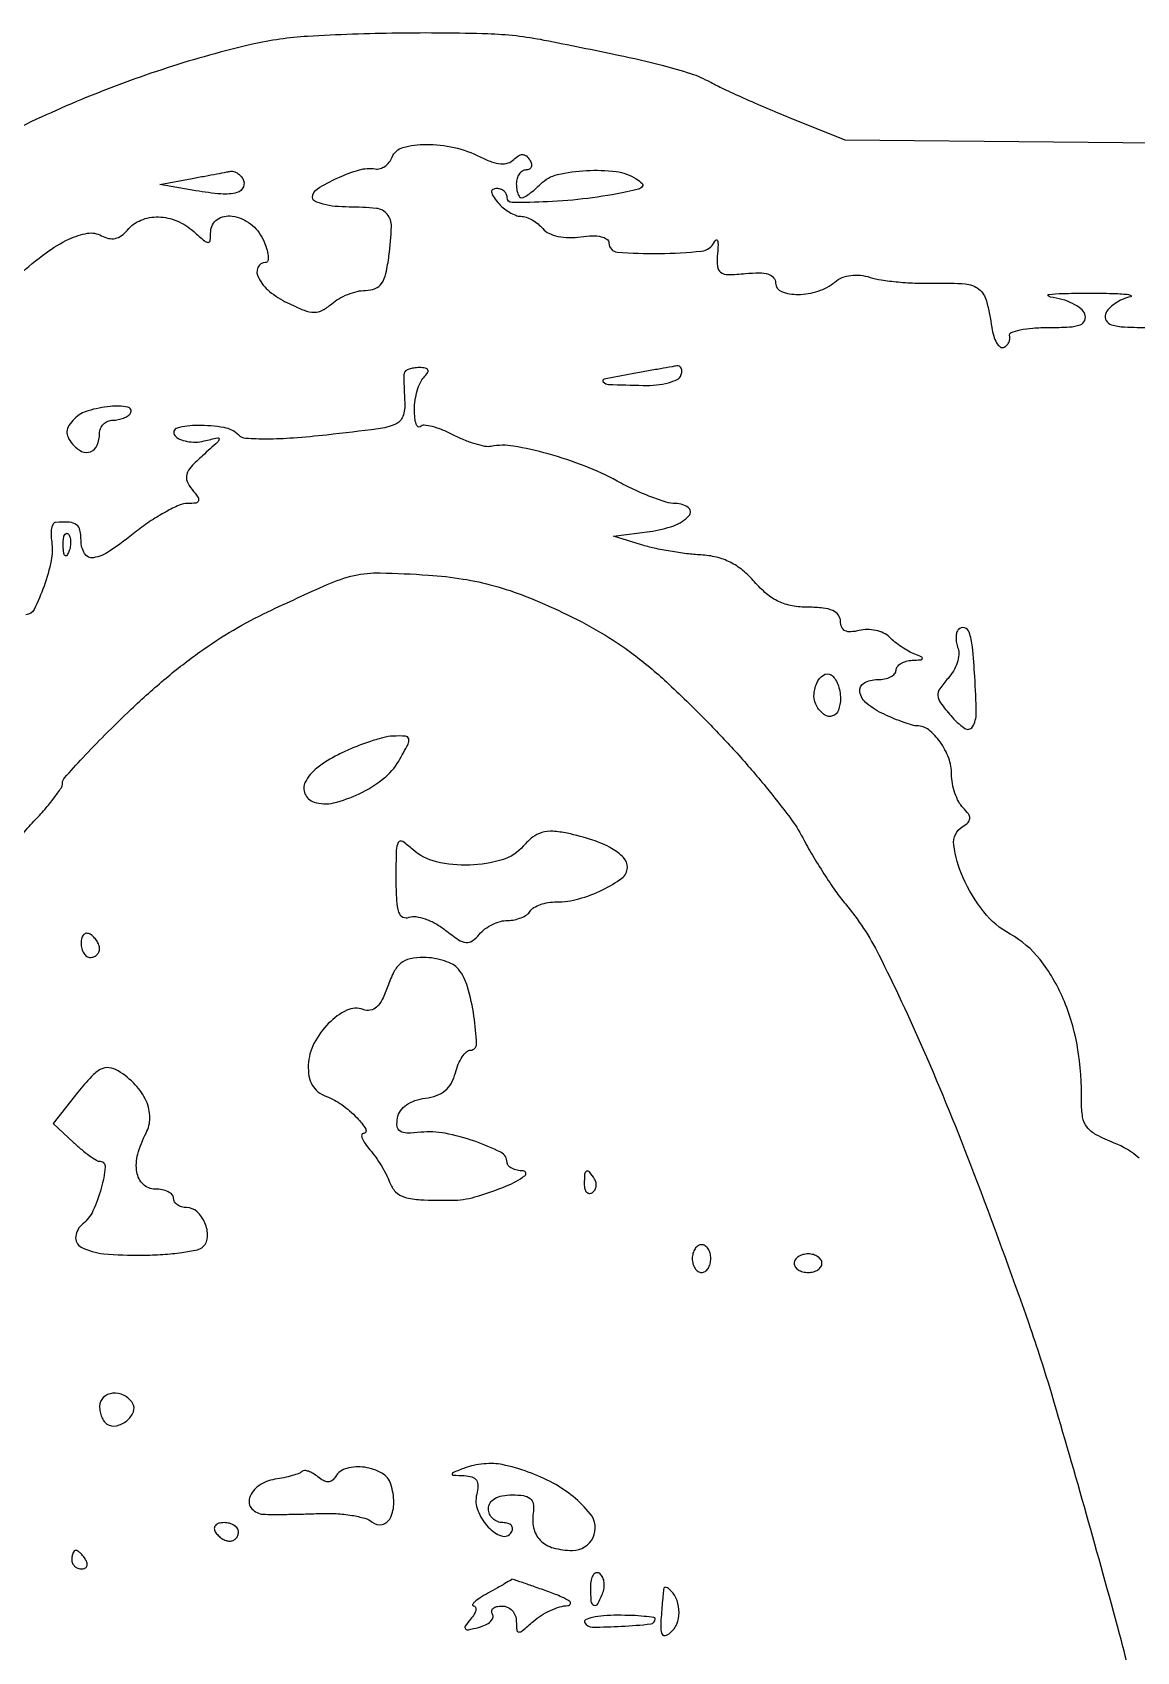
# Model space of a CAD drawing. Extents: x 0 to 5034, y 0 to 2560.
# Drawn here: x 1784.7 to 1904, y 1716.1 to 1890.9 of the extents above; entities that cross this region are included whole.
import ezdxf

# ---------------------------------------------------------------- set-up
doc = ezdxf.new("R2010")
doc.units = 0

msp = doc.modelspace()

# ---------------------------------------------------------------- linework, layer by layer
for points in [[(1940, 1878.587893), (1872.5, 1879.219259), (1866.5, 1881.640937, -0.004675), (1864.019458, 1882.669192, -0.004506), (1861.527831, 1883.756076, -0.00446), (1859.350142, 1884.752872, -0.016365), (1857.998998, 1885.440757, 0.04605), (1855.851808, 1886.37809, 0.017954), (1852.740167, 1887.285222, 0.0108), (1848.014621, 1888.372571, 0.002488), (1840, 1889.993789, 0.041026), (1833.910624, 1890.682419, 0.011033), (1824.17394, 1890.765558, 0.010952), (1814.457707, 1890.421166, 0.042503), (1808.5, 1889.567678, 0.021659), (1799.302614, 1887.016714, 0.019706), (1790.060296, 1883.60867, 0.02018), (1781.378226, 1879.594947, 0.026919)], [(1783.288666, 1864.677393, -0.021898), (1786.222439, 1867.048596, -0.048127), (1788.694579, 1868.529721, -0.068434), (1790.703066, 1869.166327, -0.171783), (1792.196188, 1868.910084, 0.073389), (1792.967126, 1868.616648, 0.10745), (1793.690555, 1868.614408, 0.103335), (1794.369733, 1868.915205, 0.06389), (1795.010673, 1869.51286, -0.122252), (1796.468281, 1870.586321, -0.104102), (1798.350425, 1870.936639, -0.094937), (1800.360901, 1870.502351, -0.083572), (1802.171259, 1869.345012, 0.007828), (1803.31862, 1868.338887, 0.177905), (1803.723753, 1868.190025, 0.38433), (1803.950984, 1868.394959, 0.025779), (1804, 1869.345012, -0.250693), (1804.699081, 1870.65168, -0.186604), (1806.324424, 1871.013958, -0.125794), (1808.298644, 1870.179438, -0.122181), (1809.655915, 1868.492198, -0.028534), (1810.034741, 1867.536059, -0.055105), (1810.206167, 1866.732083, -0.092261), (1810.160882, 1866.194385, -0.33772), (1809.905915, 1866, 0.300377), (1809.097334, 1865.466067, 0.228453), (1809.147028, 1864.377269, 0.095471), (1810.359676, 1862.893453, 0.061136), (1812.235332, 1861.682888, 0.017357), (1814.090022, 1860.862829, 0.08917), (1815.186758, 1860.636247, 0.1329), (1816.07262, 1860.851521, 0.058297), (1817.064073, 1861.557985, -0.053912), (1817.824928, 1862.110228, -0.036107), (1818.795087, 1862.576408, -0.036282), (1819.813515, 1862.89505, -0.057738), (1820.719335, 1863, 0.094815), (1821.758286, 1863.198804, 0.15083), (1822.457861, 1863.761676, 0.094359), (1822.921213, 1864.840425, 0.023218), (1823.251189, 1866.75, 0.021217), (1823.511268, 1869.904679, 0.18384), (1823.070668, 1871.217547, 0.198199), (1821.88812, 1871.851436, 0.025189), (1818.940983, 1872, -0.024558), (1817.430721, 1872.074223, -0.039064), (1816.157664, 1872.301021, -0.04625), (1815.251631, 1872.628492, -0.29068), (1815, 1873.024751, -0.258813), (1815.525617, 1873.97217, -0.032356), (1817.672407, 1875.125762, -0.036421), (1820.055354, 1876.010719, -0.111811), (1821.763384, 1876.113459, 0.112604), (1822.288784, 1876.145889, 0.080379), (1822.822223, 1876.401154, 0.074704), (1823.28225, 1876.834783, 0.074988), (1823.593829, 1877.383919, -0.239407), (1824.750498, 1878.428287, -0.065348), (1827.263551, 1878.766915, -0.057154), (1830.293016, 1878.430013, -0.060782), (1833.101244, 1877.416528, 0.029842), (1834.335245, 1876.882978, 0.068132), (1835.324707, 1876.669617, 0.095345), (1836.11333, 1876.759743, 0.120958), (1836.738377, 1877.138377, -0.056233), (1837.24436, 1877.541763, -0.148758), (1837.686416, 1877.661897, -0.169854), (1838.082187, 1877.509987, -0.07872), (1838.446149, 1877.087132, -0.074274), (1838.624563, 1876.671302, -0.150912), (1838.609582, 1876.319345, -0.187757), (1838.408213, 1876.086623, -0.12218), (1838.059017, 1876, 0.140337), (1837.655173, 1875.884374, 0.099915), (1837.311086, 1875.559375, 0.085131), (1837.079345, 1875.073318, 0.06887), (1837, 1874.5, 0.036265), (1837.041722, 1873.925524, 0.0548), (1837.167857, 1873.440625, 0.071771), (1837.352429, 1873.108534, 0.234203), (1837.571429, 1873, 0.136573), (1837.879742, 1873.085815, 0.020956), (1838.415625, 1873.440625, 0.0221), (1839.026667, 1873.925657, 0.017569), (1839.642857, 1874.5, -0.140762), (1841.446098, 1875.49853, -0.04312), (1844.560651, 1875.936922, -0.043568), (1847.769451, 1875.829608, -0.111349), (1849.947845, 1875.053395, -0.05009), (1850.569164, 1874.567014, -0.370677), (1850.602668, 1874.221166, -0.174258), (1850.188612, 1873.930314, -0.016011), (1848.947845, 1873.632856, -0.020112), (1844.709259, 1872.935523, -0.019411), (1840.377893, 1872.570722, -0.011338), (1836.562298, 1872.484736, -0.414171), (1836, 1873.047115, 0.117047), (1835.913735, 1873.410575, 0.10055), (1835.670282, 1873.72009, 0.092889), (1835.306219, 1873.927876, 0.083539), (1834.877555, 1874, 0.122183), (1834.467821, 1873.898357, 0.300026), (1834.325424, 1873.638636, 0.128583), (1834.48229, 1873.191217, 0.024942), (1835, 1872.5, 0.044245), (1835.569085, 1871.926066, 0.040219), (1836.247892, 1871.440625, 0.042584), (1836.929773, 1871.106768, 0.092812), (1837.5, 1871, -0.084795), (1838.06067, 1870.904227, -0.043765), (1838.710564, 1870.609432, -0.041844), (1839.343623, 1870.179153, -0.049408), (1839.858575, 1869.670407, 0.110257), (1840.511194, 1869.165531, 0.056811), (1841.494729, 1868.833784, 0.049584), (1842.689709, 1868.698501, 0.039864), (1843.981019, 1868.783906, -0.029437), (1845.214658, 1868.891344, -0.061711), (1846.171668, 1868.799909, -0.097961), (1846.781671, 1868.532011, -0.245162), (1847, 1868.113499, 0.391891), (1847.910862, 1867.129842, 0.022202), (1852.427472, 1866.983389, 0.022661), (1857.00488, 1867.245949, 0.268281), (1858.391174, 1868.25, -0.154488), (1858.575075, 1868.45703, -0.497985), (1858.719201, 1868.398438, -0.072633), (1858.777761, 1867.894077, -0.015037), (1858.724508, 1867, 0.038998), (1858.708158, 1865.591444, 0.223943), (1859.060978, 1864.956171, 0.163064), (1859.860554, 1864.708894, 0.019109), (1861.75, 1864.825366, -0.025503), (1863.220801, 1864.897176, -0.076535), (1864.211746, 1864.742355, -0.136675), (1864.783274, 1864.368381, -0.181894), (1865, 1863.792345, 0.312617), (1865.639111, 1862.870046, 0.094443), (1867.411308, 1862.564916, 0.073414), (1869.605982, 1862.928978, 0.095734), (1871.386964, 1863.906188, -0.076519), (1872.17243, 1864.377003, -0.063972), (1873.112982, 1864.626682, -0.059883), (1874.145781, 1864.639161, -0.052391), (1875.202012, 1864.411573, 0.043145), (1876.406503, 1864.128689, 0.013788), (1878.235477, 1863.913962, 0.013644), (1880.294808, 1863.786101, 0.014824), (1882.301739, 1863.775914, -0.022986), (1885.46907, 1863.708142, -0.151646), (1886.9299, 1863.144302, -0.163178), (1887.758507, 1861.873873, -0.027735), (1888.338011, 1859, 0.035723), (1888.541641, 1858.067238, 0.061154), (1888.857648, 1857.337188, 0.090859), (1889.228459, 1856.907416, 0.268285), (1889.599649, 1856.85, 0.092958), (1889.924474, 1857.051908, 0.087606), (1890.162084, 1857.361563, 0.088846), (1890.277009, 1857.729801, 0.099384), (1890.25, 1858.1, -0.385653), (1890.425226, 1858.449088, -0.039832), (1891.386093, 1858.735625, -0.033542), (1892.772768, 1858.935466, -0.01902), (1894.468615, 1859, 0.013139), (1896.724851, 1859.059298, 0.075289), (1897.893945, 1859.29975, 0.208373), (1898.373411, 1859.759129, 0.192924), (1898.383503, 1860.442989, 0.137859), (1897.949657, 1861.025205, 0.049272), (1897.062748, 1861.578712, 0.044284), (1895.916796, 1862.024459, 0.03944), (1894.664888, 1862.282952, -0.211684), (1894.42206, 1862.429168, -0.570274), (1894.485936, 1862.570322, -0.021453), (1895.98404, 1862.669935, -0.005022), (1898.5, 1862.703781, -0.005423), (1901.054015, 1862.684785, -0.015988), (1902.807649, 1862.596581, -0.083871), (1903.351735, 1862.457897, -0.733746), (1903.334551, 1862.305347, 0.053495), (1902.465198, 1862.036917, 0.048691), (1901.642711, 1861.583656, 0.051871), (1900.985073, 1861.024512, 0.099353), (1900.615936, 1860.441529, 0.228662), (1900.673499, 1859.751143, 0.189085), (1901.260794, 1859.291319, 0.062534), (1902.666509, 1859.056388, 0.010173), (1905.437765, 1859, 0.008102)], [(1904.246965, 1769.343225, 0.086605), (1901.56899, 1770.97293, -0.026397), (1899.625789, 1771.856356, -0.10594), (1898.625156, 1772.683168, -0.127618), (1898.149999, 1773.760825, -0.046088), (1898.033181, 1775.443816, 0.048275), (1897.602253, 1781.283105, 0.058426), (1896.048766, 1786.549239, 0.065753), (1893.547844, 1790.77012, 0.100108), (1890.313226, 1793.52255, -0.098464), (1887.478939, 1795.918454, -0.063498), (1885.239267, 1799.605282, -0.072422), (1884.237626, 1803.162345, -0.294908), (1885.157161, 1805.097131, 0.051541), (1885.770069, 1805.569447, 0.194986), (1885.966272, 1806.001697, 0.170432), (1885.817605, 1806.488047, 0.037798), (1885.241641, 1807.158359, -0.075301), (1884.765446, 1807.804552, -0.038457), (1884.364732, 1808.731875, -0.037113), (1884.091482, 1809.772365, -0.045688), (1884, 1810.771429, 0.088802), (1883.685719, 1812.527042, 0.066417), (1882.764286, 1814.267455, 0.071538), (1881.52306, 1815.567162, 0.167947), (1880.270793, 1816, -0.072316), (1879.776621, 1816.071849, -0.012149), (1878.864251, 1816.367188, -0.013077), (1877.801592, 1816.771439, -0.011279), (1876.707167, 1817.25, -0.060877), (1874.852297, 1818.403575, -0.178466), (1874.091218, 1819.674395, -0.322744), (1874.533592, 1820.618976, -0.127796), (1876, 1821, 0.048028), (1876.765418, 1821.073693, 0.068025), (1877.4125, 1821.29375, 0.088204), (1877.848523, 1821.618118, 0.191087), (1878, 1822, -0.166817), (1878.133074, 1822.387763, -0.089519), (1878.514062, 1822.729441, -0.072185), (1879.080596, 1822.974579, -0.054847), (1879.75, 1823.078947, 0.008482), (1880.668791, 1823.136028, 0.283938), (1880.838986, 1823.260728, 0.404065), (1880.773729, 1823.422768, 0.011473), (1880.017857, 1823.739662, -0.034784), (1879.359856, 1824.052318, -0.019382), (1878.603828, 1824.5178, -0.019257), (1877.872013, 1825.050424, -0.029444), (1877.285448, 1825.571695, 0.08719), (1876.658347, 1826.011349, 0.055025), (1875.80978, 1826.299709, 0.053233), (1874.882107, 1826.403362, 0.065264), (1874.017591, 1826.294349, -0.046865), (1873.116909, 1826.147042, -0.131813), (1872.495607, 1826.268891, -0.178539), (1872.130846, 1826.651389, -0.102434), (1872, 1827.283369, 0.159876), (1871.77729, 1827.962075, 0.131693), (1871.179336, 1828.440479, 0.077532), (1870.129617, 1828.717646, 0.025855), (1868.53805, 1828.8, -0.043894), (1866.784505, 1828.954238, -0.066258), (1865.325321, 1829.418096, -0.06492), (1864.01744, 1830.255975, -0.040273), (1862.719037, 1831.54025, 0.042777), (1861.455782, 1832.777329, 0.055919), (1860.102455, 1833.659556, 0.057035), (1858.609498, 1834.207976, 0.04713), (1856.930987, 1834.451196, -0.018064), (1855.399165, 1834.583004, -0.011464), (1853.626602, 1834.841639, -0.011514), (1851.895889, 1835.176002, -0.020832), (1850.5, 1835.540663), (1847.5, 1836.459434), (1851.421832, 1836.979717, 0.052273), (1854.005112, 1837.60189, 0.121764), (1855.655411, 1838.690514, 0.449806), (1855.568049, 1839.560736, 0.157625), (1854.209286, 1840, -0.073588), (1853.175746, 1840.15294, -0.017949), (1851.54145, 1840.712207, -0.01801), (1849.694881, 1841.496464, -0.01708), (1847.875953, 1842.424535, 0.034166), (1844.429146, 1844.037337, 0.0253), (1840.432236, 1845.356358, 0.024624), (1836.688453, 1846.189336, 0.090736), (1834.274314, 1846.162092, -0.098582), (1833.61625, 1846.164901, -0.023936), (1832.557524, 1846.433728, -0.023623), (1831.350325, 1846.865875, -0.021566), (1830.151098, 1847.421864, 0.024261), (1828.995588, 1847.950041, 0.034459), (1827.9206, 1848.295971, 0.036898), (1827.047309, 1848.44469, 0.223702), (1826.626784, 1848.293451, -0.382288), (1826.391109, 1848.28045, -0.142778), (1826.184118, 1848.575368, -0.058157), (1826.043455, 1849.228421, -0.023997), (1826, 1850.133333, -0.037314), (1826.076238, 1851.153502, -0.034488), (1826.303542, 1852.178958, -0.036314), (1826.636288, 1853.063838, -0.088511), (1827.033333, 1853.633333, 0.047255), (1827.422886, 1854.104405, 0.267945), (1827.445699, 1854.416667, 0.243856), (1827.182251, 1854.613537, 0.040869), (1826.533333, 1854.666667, 0.035916), (1825.938523, 1854.623885, 0.049608), (1825.41929, 1854.495313, 0.060222), (1825.042153, 1854.30744, 0.204959), (1824.894037, 1854.083333, 0.044296), (1824.860981, 1853.721702, 0.005218), (1824.867303, 1852.912769, 0.006214), (1824.896878, 1851.94912, 0.005054), (1824.951825, 1850.917584, -0.100454), (1824.742861, 1849.400855, -0.212375), (1823.945382, 1848.554509, -0.06737), (1822.067866, 1848.050929, -0.004517), (1816.533258, 1847.392114, -0.00919), (1812.924382, 1847.062559, -0.017677), (1810.022559, 1846.954167, -0.015989), (1807.808712, 1847.020579, -0.182856), (1807.026767, 1847.373233, 0.15561), (1805.438911, 1848.193146, 0.042727), (1802.599071, 1848.427984, 0.063772), (1800.371473, 1848.136147, 0.548392), (1800.120736, 1847.353235, 0.114471), (1800.647047, 1846.953487, 0.058262), (1801.443788, 1846.702454, 0.05336), (1802.369494, 1846.626173, 0.053961), (1803.286768, 1846.748164, -0.006824), (1804.75349, 1847.086, -0.511569), (1804.908623, 1846.946333, -0.183095), (1804.750448, 1846.63501, -0.002429), (1803.114763, 1845.160343, 0.022739), (1801.896914, 1843.969261, 0.113237), (1801.420218, 1843.147261, 0.175573), (1801.456119, 1842.3935, 0.07452), (1801.987208, 1841.515414, -0.0211), (1802.616746, 1840.688208, -0.2314), (1802.678793, 1840.287276, -0.29445), (1802.40122, 1840.054982, -0.031038), (1801.516349, 1840, 0.102122), (1800.610897, 1839.813117, 0.022759), (1799.182899, 1839.11875, 0.022722), (1797.576971, 1838.148374, 0.020223), (1796, 1837, -0.017668), (1793.067763, 1834.841695, -0.108938), (1791.340078, 1834.147289, -0.309181), (1790.387773, 1834.589311, -0.134938), (1790, 1836, 0.050058), (1789.886695, 1837.128901, 0.190462), (1789.507788, 1837.711703, 0.145056), (1788.75689, 1837.968736, 0.025561), (1787.25, 1837.954552, 0.258663), (1786.986855, 1837.787087, 0.07523), (1786.8172, 1837.31888, 0.054956), (1786.757968, 1836.644894, 0.034268), (1786.829828, 1835.854382, -0.0921), (1786.780565, 1833.845405, -0.033309), (1786.002864, 1831.086856, -0.027627), (1784.948511, 1828.569419, -0.287265), (1784.039195, 1828, 0.277802)], [(1783.578341, 1804.170704, -0.02717), (1784.903352, 1805.695766, 0.013432), (1786.089334, 1806.987389, 0.017933), (1787.09036, 1808.225113, 0.015279), (1787.842055, 1809.292322, 0.146814), (1788, 1809.818636, -0.184819), (1788.223185, 1810.401806, -0.00459), (1790.181377, 1812.545498, -0.009298), (1792.580099, 1815.029264, -0.006127), (1795.425965, 1817.799681, -0.015235), (1799.182476, 1821.156332, -0.01986), (1802.827127, 1823.979479, -0.021258), (1806.459011, 1826.342582, -0.023205), (1810.175965, 1828.315261, -0.005416), (1816.575357, 1831.2555, -0.048821), (1819.49614, 1832.230856, -0.062032), (1822.301289, 1832.514642, -0.011458), (1827.5, 1832.275352, -0.021816), (1831.245815, 1831.852024, -0.028628), (1834.609445, 1831.123121, -0.026763), (1838.038606, 1829.970898, -0.015831), (1842, 1828.252324, -0.022121), (1846.102725, 1826.089108, -0.029225), (1849.618336, 1823.745956, -0.025265), (1853.200892, 1820.747716, -0.011598), (1857.571496, 1816.504977, -0.011145), (1860.828843, 1813.041641, -0.011011), (1863.94204, 1809.422938, -0.010934), (1866.526381, 1806.137766, -0.041074), (1867.924015, 1803.921277, 0.013316), (1868.967191, 1802.04364, 0.009803), (1870.217858, 1800.019013, 0.009921), (1871.477055, 1798.149706, 0.02172), (1872.529702, 1796.782332, -0.058846), (1876.145066, 1791.287513, -0.013079), (1880.926737, 1781.083964, -0.011926), (1886.370785, 1767.772854, -0.006862), (1892.32289, 1751.5, -0.012384), (1894.809221, 1743.795557, -0.002989), (1898.531918, 1730.918304, -0.00253), (1902.101158, 1718.040852, -0.019942), (1903.486588, 1712, 0.005589)]]:
    msp.add_lwpolyline(points, format="xyb")
for points in [[(1807.457295, 1875.069098, -0.241427), (1807.529563, 1874.165249, -0.234804), (1806.837403, 1873.563617, -0.083733), (1805.112137, 1873.41277, -0.023201), (1802.406204, 1873.756243), (1798.5, 1874.437442), (1802, 1875.08708, 0.000086), (1803.39084, 1875.345482, 0.000109), (1804.674851, 1875.584556, 0.000085), (1805.751674, 1875.785487, 0.000903), (1806.190983, 1875.868359, -0.124101), (1806.497767, 1875.850335, -0.06444), (1806.847993, 1875.687878, -0.057956), (1807.185874, 1875.415311, -0.055715)], [(1849.5, 1854, 0.00517), (1846.483933, 1853.427735, 0.591175), (1846.386428, 1853.11817, 0.195776), (1846.969315, 1852.856848, 0.003061), (1850.694444, 1852.75, 0.029816), (1852.13753, 1852.803508, 0.040686), (1853.417882, 1853.033854, 0.046255), (1854.38445, 1853.388625, 0.203967), (1854.777778, 1853.833333, 0.061467), (1854.865772, 1854.269725, 0.121953), (1854.807639, 1854.615607, 0.17667), (1854.617477, 1854.816103, 0.159016), (1854.333333, 1854.858095, 0.001596), (1853.809632, 1854.767194, 0.000163), (1852.569792, 1854.547493, 0.000204), (1851.092692, 1854.284633, 0.000162)], [(1789.286911, 1849.144054, 0.04874), (1788.687409, 1848.414708, 0.129403), (1788.468516, 1847.78229, 0.13634), (1788.594462, 1847.145189, 0.056697), (1789.078789, 1846.405065, 0.106155), (1790.062661, 1845.63109, 0.210856), (1791.034704, 1845.592758, 0.202545), (1791.746057, 1846.290715, 0.099128), (1792, 1847.559017, -0.099038), (1792.110008, 1848.108951, -0.097945), (1792.423289, 1848.576711, -0.097945), (1792.891049, 1848.889992, -0.099038), (1793.440983, 1849, 0.047337), (1794.026572, 1849.055564, 0.04652), (1794.594838, 1849.220313, 0.050429), (1795.064426, 1849.462359, 0.110578), (1795.345492, 1849.75, 0.53286), (1795.04613, 1850.410391, 0.066522), (1793.150533, 1850.473283, 0.045574), (1790.753159, 1850.01031, 0.126555)], [(1788.683114, 1834.8125, -0.054073), (1788.461564, 1834.395823, -0.470617), (1788.279315, 1834.37858, -0.168741), (1788.137993, 1834.670344, -0.018894), (1788.078947, 1835.416667, -0.028489), (1788.089945, 1836.112848, -0.077125), (1788.200665, 1836.592839, -0.208169), (1788.385309, 1836.77538, -0.296942), (1788.604167, 1836.729167, -0.126455), (1788.797407, 1836.402231, -0.060344), (1788.876576, 1835.916927, -0.05415), (1788.839148, 1835.359369, -0.051402)], [(1884.735568, 1826.402234, 0.134497), (1884.546012, 1826.069634, 0.057148), (1884.475657, 1825.557215, 0.050858), (1884.523153, 1824.959949, 0.046389), (1884.690182, 1824.364989, -0.115708), (1884.783554, 1823.682752, -0.056697), (1884.601675, 1822.819482, -0.051827), (1884.195412, 1821.920586, -0.051927), (1883.613199, 1821.125083, 0.032724), (1882.727968, 1820.008046, 0.170789), (1882.524371, 1819.261959, 0.141431), (1882.814715, 1818.47369, 0.020138), (1883.90224, 1817.112718, 0.057077), (1885.410471, 1815.729148, 0.436019), (1886.25259, 1815.894641, 0.143199), (1886.658088, 1817.360076, 0.012102), (1886.504867, 1821.315936, 0.009109), (1886.244105, 1824.522852, 0.058921), (1885.895229, 1826.104831, 0.248977), (1885.386146, 1826.577195, 0.267459)], [(1872, 1818.940983, -0.08976), (1871.77568, 1817.701494, -0.221866), (1871.13212, 1817.069847, -0.242282), (1870.283904, 1817.185926, -0.101803), (1869.470404, 1818.047887, -0.142134), (1869.13802, 1819.24331, -0.101278), (1869.433576, 1820.609537, -0.138857), (1870.155968, 1821.483266, -0.297747), (1870.992937, 1821.504365, -0.110835), (1871.379178, 1821.12657, -0.050378), (1871.704175, 1820.494632, -0.046458), (1871.925394, 1819.729618, -0.047195)], [(1817.75, 1812.883147, 0.046611), (1815.476078, 1811.451534, 0.111804), (1814.210796, 1809.928049, 0.227604), (1814.181865, 1808.659916, 0.209036), (1815.155945, 1807.781352, 0.139671), (1817.264136, 1807.688099, 0.054187), (1820.042665, 1808.676, 0.053404), (1822.655355, 1810.301618, 0.096922), (1824.297656, 1812.195915, 0.0079), (1825.304596, 1814.016436, 0.178463), (1825.384717, 1814.600981, 0.338676), (1825.039425, 1814.892231, 0.02426), (1823.70349, 1814.891016, 0.051619), (1822.603013, 1814.721807, 0.017394), (1821.045713, 1814.256249, 0.017093), (1819.347394, 1813.618041, 0.018774)], [(1837.754113, 1803.025792, -0.143435), (1835.487336, 1801.547882, -0.065534), (1831.968088, 1800.972853, -0.064896), (1828.364091, 1801.329092, -0.127542), (1825.828741, 1802.654988, 0.036776), (1824.732739, 1803.509198, 0.430873), (1824.259122, 1803.400729, 0.128523), (1824.031571, 1802.598359, 0.005175), (1824, 1799.547999, 0.012068), (1824.05834, 1797.131179, 0.070221), (1824.296465, 1795.882786, 0.20064), (1824.75434, 1795.365671, 0.207), (1825.436176, 1795.337135, -0.130606), (1826.159042, 1795.414534, -0.046926), (1827.171132, 1795.15949, -0.042614), (1828.280833, 1794.656165, -0.0389), (1829.32565, 1793.958484, 0.018131), (1830.748674, 1792.920371, 0.119083), (1831.569768, 1792.614163, 0.190562), (1832.244571, 1792.791298, 0.061265), (1833.011918, 1793.51436, -0.062189), (1833.617623, 1794.083009, -0.044169), (1834.4169, 1794.563593, -0.044572), (1835.276821, 1794.891193, -0.068834), (1836.063428, 1795, 0.049861), (1836.804893, 1795.074125, 0.047579), (1837.529318, 1795.29375, 0.05126), (1838.131955, 1795.616648, 0.106123), (1838.5, 1796, -0.123411), (1838.894825, 1796.384108, -0.047451), (1839.594962, 1796.70625, -0.043294), (1840.45629, 1796.926061, -0.040856), (1841.359652, 1797, 0.067804), (1843.742798, 1797.324665, 0.045571), (1846.31633, 1798.298873, 0.045134), (1848.401721, 1799.557902, 0.237047), (1848.992198, 1800.714816, 0.194623), (1848.571651, 1801.773818, 0.07302), (1847.288941, 1802.7746, 0.051427), (1845.24759, 1803.671587, 0.025041), (1842.494325, 1804.40748, 0.038241), (1840.93922, 1804.618162, 0.085668), (1839.758622, 1804.484536, 0.093287), (1838.754101, 1803.974704, 0.051797)], [(1790, 1792.559017, 0.062283), (1790.074545, 1791.962904, 0.080552), (1790.29375, 1791.457961, 0.097988), (1790.618621, 1791.120018, 0.153634), (1791, 1791, 0.092995), (1791.381732, 1791.071618, 0.096318), (1791.70625, 1791.276414, 0.099231), (1791.923444, 1791.581949, 0.105429), (1792, 1791.940983, 0.089642), (1791.926698, 1792.346558, 0.053229), (1791.70625, 1792.7871, 0.051032), (1791.382515, 1793.193797, 0.06081), (1791, 1793.5, 0.139169), (1790.620352, 1793.607943, 0.191142), (1790.29375, 1793.478525, 0.138808), (1790.073267, 1793.110654, 0.066118)], [(1823.110811, 1787.888028, -0.029302), (1822.523243, 1786.474781, -0.090242), (1821.913512, 1785.643069, -0.147097), (1821.235997, 1785.302232, -0.13593), (1820.459511, 1785.377164, 0.206965), (1818.708993, 1785.304021, 0.085082), (1816.734864, 1783.895624, 0.076639), (1815.152636, 1781.718162, 0.108335), (1814.539415, 1779.409058, 0.052426), (1814.613856, 1778.19038, 0.089425), (1814.956975, 1777.233013, 0.097856), (1815.585342, 1776.5131, 0.073829), (1816.503458, 1775.998685, -0.065849), (1818.142787, 1775.114089, -0.040877), (1819.806217, 1773.689964, -0.065037), (1820.737953, 1772.467249, -0.576571), (1820.467457, 1772, 0.389738), (1820.303371, 1771.849192, 0.119898), (1820.359898, 1771.485938, 0.054987), (1820.669878, 1770.922407, 0.024218), (1821.193013, 1770.25, -0.024118), (1821.813944, 1769.452222, -0.01695), (1822.436804, 1768.5, -0.017151), (1822.971921, 1767.545723, -0.034004), (1823.316616, 1766.75, 0.109017), (1823.960778, 1765.717912, 0.128257), (1824.946287, 1765.126471, 0.061927), (1826.644286, 1764.849482, 0.009999), (1830, 1764.78904, 0.070973), (1832.526544, 1765.154614, 0.025772), (1835.951968, 1766.35452, 0.057455), (1837.911877, 1767.433516, 0.721938), (1837.75, 1767.960858, -0.048136), (1837.080294, 1768.040633, -0.067169), (1836.514062, 1768.246614, -0.086225), (1836.132057, 1768.540075, -0.188102), (1836, 1768.87868, 0.284333), (1835.32491, 1769.969851, 0.031732), (1832.509864, 1771.157595, 0.036692), (1829.300256, 1772.019917, 0.07354), (1826.683049, 1772.130702, -0.023636), (1825.195145, 1772.04543, -0.140408), (1824.452037, 1772.250298, -0.232702), (1824.132735, 1772.753389, -0.074088), (1824.168901, 1773.66523, -0.106756), (1824.496625, 1774.439818, -0.084465), (1825.138779, 1775.087009, -0.073148), (1826.050997, 1775.555838, -0.053332), (1827.164537, 1775.80735, 0.056165), (1828.394327, 1776.09243, 0.090412), (1829.325076, 1776.625753, 0.093245), (1829.988847, 1777.439602, 0.063164), (1830.425038, 1778.55735, -0.037191), (1830.735151, 1779.492354, -0.04916), (1831.15948, 1780.282472, -0.058474), (1831.627149, 1780.828888, -0.188714), (1832.064365, 1781, 0.425935), (1832.708397, 1781.670223, 0.027398), (1832.42402, 1784.666279, 0.032163), (1831.740453, 1787.815881, 0.098525), (1830.747165, 1789.75, 0.103111), (1830.170707, 1790.230098, 0.042259), (1829.229981, 1790.632812, 0.039485), (1828.112288, 1790.907619, 0.040562), (1826.97538, 1791, 0.052992), (1825.531679, 1790.846559, 0.117072), (1824.537381, 1790.372552, 0.103671), (1823.788891, 1789.458712, 0.036071)], [(1789.664799, 1776.446545), (1786.986751, 1773.090253), (1789.181937, 1771.045127, 0.014138), (1790.071766, 1770.261926, 0.018506), (1790.929912, 1769.600756, 0.01625), (1791.670977, 1769.107824, 0.139511), (1792.04989, 1769, -0.444424), (1792.612283, 1768.377084, -0.041771), (1792.18448, 1766.097717, -0.040535), (1791.291646, 1763.652133, -0.117807), (1790.187856, 1762.246253, 0.196692), (1789.425352, 1760.888537, 0.311022), (1790.018034, 1759.749517, 0.099485), (1792.456327, 1759.022924, 0.025816), (1796.568797, 1758.859671, 0.013798), (1798.838065, 1758.94944, 0.018341), (1800.8917, 1759.163395, 0.015807), (1802.559636, 1759.453309, 0.146457), (1803.197016, 1759.797016, 0.193365), (1803.665455, 1760.89461, 0.107109), (1803.383171, 1762.346453, 0.106169), (1802.521821, 1763.560704, 0.187726), (1801.393011, 1764, -0.070083), (1800.860624, 1764.074991, -0.085896), (1800.409197, 1764.29375, -0.100138), (1800.107379, 1764.618662, -0.138107), (1800, 1765, 0.191087), (1799.848523, 1765.381882, 0.088204), (1799.4125, 1765.70625, 0.068025), (1798.765418, 1765.926307, 0.048028), (1798, 1766, -0.192963), (1796.715002, 1766.515094, -0.163432), (1796.029313, 1767.818411, -0.105941), (1796.12916, 1769.783128, -0.057445), (1797.022857, 1772.04271, 0.126385), (1797.431219, 1773.711707, 0.102573), (1797.035304, 1775.516849, 0.0865), (1795.857789, 1777.264487, 0.061847), (1794.02335, 1778.753345, 0.109066), (1793.047596, 1779.099574, 0.153816), (1792.146151, 1778.934104, 0.084814), (1791.127711, 1778.15019, 0.018027)], [(1844.333333, 1766.543989, 0.059057), (1844.394948, 1766.024148, 0.126631), (1844.582917, 1765.669932, 0.191218), (1844.860929, 1765.534562, 0.158515), (1845.182979, 1765.613087, 0.108766), (1845.463027, 1765.88478, 0.099739), (1845.614038, 1766.257398, 0.095385), (1845.612382, 1766.673795, 0.090093), (1845.457295, 1767.069098, 0.02679), (1844.913397, 1767.852054, 0.350126), (1844.59208, 1767.929499, 0.269722), (1844.376303, 1767.618676, 0.019984)], [(1856, 1758.5, 0.064853), (1856.074694, 1757.926543, 0.082425), (1856.29375, 1757.440625, 0.098894), (1856.618646, 1757.115568, 0.148195), (1857, 1757, 0.148195), (1857.381354, 1757.115568, 0.098894), (1857.70625, 1757.440625, 0.082425), (1857.925306, 1757.926543, 0.064853), (1858, 1758.5, 0.064853), (1857.925306, 1759.073457, 0.082425), (1857.70625, 1759.559375, 0.098894), (1857.381354, 1759.884432, 0.148195), (1857, 1760, 0.148195), (1856.618646, 1759.884432, 0.098894), (1856.29375, 1759.559375, 0.082425), (1856.074694, 1759.073457, 0.064853)], [(1867, 1758, 0.148195), (1867.115568, 1757.618646, 0.098894), (1867.440625, 1757.29375, 0.082425), (1867.926543, 1757.074694, 0.064853), (1868.5, 1757, 0.064853), (1869.073457, 1757.074694, 0.082425), (1869.559375, 1757.29375, 0.098894), (1869.884432, 1757.618646, 0.148195), (1870, 1758, 0.148195), (1869.884432, 1758.381354, 0.098894), (1869.559375, 1758.70625, 0.082425), (1869.073457, 1758.925306, 0.064853), (1868.5, 1759, 0.064853), (1867.926543, 1758.925306, 0.082425), (1867.440625, 1758.70625, 0.098894), (1867.115568, 1758.381354, 0.148195)], [(1792, 1742.559017, 0.050179), (1792.059136, 1741.971245, 0.047705), (1792.234338, 1741.396494, 0.051353), (1792.491943, 1740.917963, 0.105582), (1792.797746, 1740.625, 0.196264), (1793.819047, 1740.453917, 0.116315), (1794.945849, 1741.002701, 0.126473), (1795.648739, 1741.957912, 0.238458), (1795.569098, 1742.888197, 0.13979), (1794.644332, 1743.731646, 0.139299), (1793.412475, 1743.96198, 0.168863), (1792.404999, 1743.504142, 0.205232)], [(1813.847269, 1735.513935, -0.109922), (1813.527136, 1735.310347, -0.01657), (1812.799702, 1735.073851, -0.017918), (1811.907575, 1734.850456, -0.014624), (1810.939278, 1734.67397, 0.112352), (1809.191044, 1733.986214, 0.163637), (1808.199788, 1732.676388, 0.270157), (1808.44464, 1731.494531, 0.199582), (1809.676676, 1730.907263, 0.012632), (1810.654874, 1730.88226, 0.003287), (1812.228296, 1730.892146, 0.00334), (1814.021629, 1730.927185, 0.003406), (1815.802631, 1730.986028, -0.024399), (1817.547387, 1730.970414, -0.026597), (1819.232223, 1730.782767, -0.027384), (1820.643707, 1730.468832, -0.105164), (1821.435848, 1730.053242, 0.237961), (1822.51234, 1729.806301, 0.221046), (1823.399219, 1730.518855, 0.118515), (1823.773619, 1732.170347, 0.073718), (1823.455287, 1734.140877, 0.187726), (1822.488014, 1735.340782, 0.09695), (1820.635455, 1735.970992, 0.097625), (1818.692884, 1735.854247, 0.192984), (1817.469989, 1734.951442, -0.093136), (1817.10204, 1734.547912, -0.161683), (1816.676646, 1734.404502, -0.127031), (1816.173599, 1734.531957, -0.048005), (1815.568963, 1734.942766, 0.03848), (1815.054881, 1735.306525, 0.054693), (1814.54636, 1735.539498, 0.068987), (1814.117216, 1735.618729, 0.210586)], [(1831.484032, 1735.915465, 0.003239), (1830.20941, 1735.408102, 0.268023), (1830.084304, 1735.247489, 0.438143), (1830.183891, 1735.126304, 0.004846), (1831.366631, 1735.070285, -0.065627), (1832.20331, 1734.927781, -0.17101), (1832.686729, 1734.56897, -0.158943), (1832.859094, 1733.965675, -0.05476), (1832.725109, 1733.056817, 0.160977), (1832.835092, 1731.325412, 0.088602), (1833.973145, 1729.507747, 0.12538), (1835.40312, 1728.560211, 0.351758), (1836.45974, 1728.934857, 0.127555), (1836.584896, 1729.339692, 0.189224), (1836.466699, 1729.687114, 0.146937), (1836.106924, 1729.921315, 0.071438), (1835.559017, 1730, -0.095165), (1834.963945, 1730.114295, -0.09695), (1834.457961, 1730.440625, -0.098802), (1834.119235, 1730.927627, -0.103052), (1834, 1731.5, -0.141958), (1834.180886, 1732.12427, -0.11987), (1834.677143, 1732.603679, -0.087635), (1835.484671, 1732.902764, -0.045001), (1836.562858, 1733, -0.036809), (1837.771011, 1732.910936, -0.127823), (1838.48613, 1732.607376, -0.180928), (1838.823089, 1732.06645, -0.090793), (1838.837817, 1731.25, 0.089848), (1838.867132, 1729.436092, 0.147717), (1839.582001, 1728.0916, 0.132308), (1840.993268, 1727.272826, 0.06575), (1843.059017, 1727, 0.286878), (1845.279745, 1728.388422, 0.292662), (1844.979031, 1730.96629, 0.099092), (1840.968847, 1734.260612, 0.070281), (1835.484032, 1736.261713, 0.045999), (1834.567862, 1736.369928, 0.028004), (1833.477445, 1736.336819, 0.027924), (1832.390586, 1736.18124, 0.043611)], [(1804.5, 1729, 0.06081), (1804.806203, 1728.617485, 0.051032), (1805.2129, 1728.29375, 0.053229), (1805.653442, 1728.073302, 0.089642), (1806.059017, 1728, 0.105429), (1806.418051, 1728.076556, 0.099231), (1806.723586, 1728.29375, 0.096318), (1806.928382, 1728.618268, 0.092995), (1807, 1729, 0.153634), (1806.879982, 1729.381379, 0.097988), (1806.542039, 1729.70625, 0.080552), (1806.037096, 1729.925455, 0.062283), (1805.440983, 1730, 0.066118), (1804.889346, 1729.926733, 0.138808), (1804.521475, 1729.70625, 0.191142), (1804.392057, 1729.379648, 0.139169)], [(1789, 1726, 0.105053), (1789.081062, 1725.618444, 0.099167), (1789.311086, 1725.29375, 0.09642), (1789.654762, 1725.076123, 0.093332), (1790.059017, 1725, 0.108972), (1790.413961, 1725.078288, 0.182303), (1790.6254, 1725.29375, 0.161196), (1790.656512, 1725.6179, 0.082592), (1790.5, 1726, 0.029505), (1790.231006, 1726.382774, 0.035638), (1789.933975, 1726.70625, 0.038439), (1789.65171, 1726.934461, 0.151918), (1789.440983, 1727, 0.210953), (1789.272352, 1726.92554, 0.081139), (1789.129539, 1726.70625, 0.061769), (1789.032345, 1726.382849, 0.042167)], [(1834, 1722.416694, 0.014202), (1833.097378, 1721.881768, 0.036936), (1832.490656, 1721.432646, 0.11276), (1832.283988, 1721.152245, 0.53483), (1832.372445, 1721.014742, -0.264315), (1832.595938, 1720.882678, -0.184809), (1832.642103, 1720.586816, -0.085307), (1832.457483, 1720.125806, -0.035418), (1832.065294, 1719.578674, 0.019963), (1831.483502, 1718.8178, 0.361312), (1831.506425, 1718.533834, 0.255353), (1831.829763, 1718.434951, 0.013137), (1832.931602, 1718.692364, 0.045875), (1833.675547, 1718.961789, 0.080158), (1834.215614, 1719.330573, 0.122195), (1834.473271, 1719.733869, 0.223332), (1834.429736, 1720.11369, -0.164268), (1834.351835, 1720.449499, -0.190626), (1834.500835, 1720.739646, -0.123316), (1834.88311, 1720.935881, -0.057279), (1835.440983, 1721, -0.105311), (1836.035831, 1720.873307, -0.099211), (1836.542039, 1720.513847, -0.09635), (1836.881337, 1719.976772, -0.093101), (1837, 1719.345012, 0.025779), (1837.049016, 1718.394959, 0.38433), (1837.276247, 1718.190025, 0.177905), (1837.68138, 1718.338887, 0.007828), (1838.828741, 1719.345012, -0.043835), (1839.669929, 1719.981769, -0.033753), (1840.684659, 1720.526741, -0.034651), (1841.710805, 1720.908423, -0.066092), (1842.578741, 1721.043893, 0.295004), (1842.838955, 1721.22061, 0.351206), (1842.76063, 1721.498201, 0.054161), (1841.923146, 1721.968939, 0.014519), (1840.5, 1722.528836, 0.001721), (1838.966101, 1723.075484, 0.0029), (1837.675, 1723.5222, 0.00036), (1836.531515, 1723.909512, 0.513217), (1836.5, 1723.886895, -0.265063), (1836.471762, 1723.837371, -0.000692), (1835.765625, 1723.420789, -0.003879), (1834.958494, 1722.954521, -0.002377)], [(1845, 1723.059017, 0.020503), (1845.063011, 1721.523001, 0.275668), (1845.377209, 1721.082867, 0.395517), (1845.794126, 1721.230543, 0.027681), (1846.349337, 1722.467975, 0.066719), (1846.493102, 1723.073335, 0.072258), (1846.466258, 1723.678351, 0.081026), (1846.279146, 1724.190464, 0.126981), (1845.956326, 1724.526992, 0.214542), (1845.594852, 1724.57458, 0.177225), (1845.280921, 1724.339579, 0.099152), (1845.068264, 1723.806756, 0.045552)], [(1852.918758, 1722.916667, 0.024045), (1852.878195, 1722.637873, 0.001599), (1852.802878, 1721.832151, 0.002306), (1852.720562, 1720.870591, 0.001722), (1852.638355, 1719.809804, 0.01861), (1852.591671, 1718.537714, 0.131651), (1852.750592, 1717.945874, 0.350155), (1853.089292, 1717.813319, 0.09835), (1853.6247, 1718.103492, 0.123179), (1854.315418, 1719.044984, 0.093317), (1854.57309, 1720.304911, 0.091104), (1854.356104, 1721.599477, 0.109844), (1853.695611, 1722.637722, 0.034396), (1853.422791, 1722.875383, 0.07593), (1853.180471, 1723.006602, 0.152378), (1853.009574, 1723.013835, 0.287041)], [(1844.380278, 1719.193714, 0.259648), (1845.217234, 1718.726495, 0.013893), (1848.369686, 1718.810738, 0.012883), (1851.508885, 1719.063249, 0.383488), (1852, 1719.609406, 0.376475), (1851.863316, 1719.765209, 0.008653), (1850.807664, 1719.885263, 0.014958), (1849.497282, 1719.9719, 0.009027), (1847.940983, 1720, 0.018775), (1846.418382, 1719.942806, 0.036915), (1845.220681, 1719.763153, 0.055479), (1844.471546, 1719.503599, 0.446572)]]:
    msp.add_lwpolyline(points, format="xyb", close=True)

doc.saveas('drawing.dxf')
